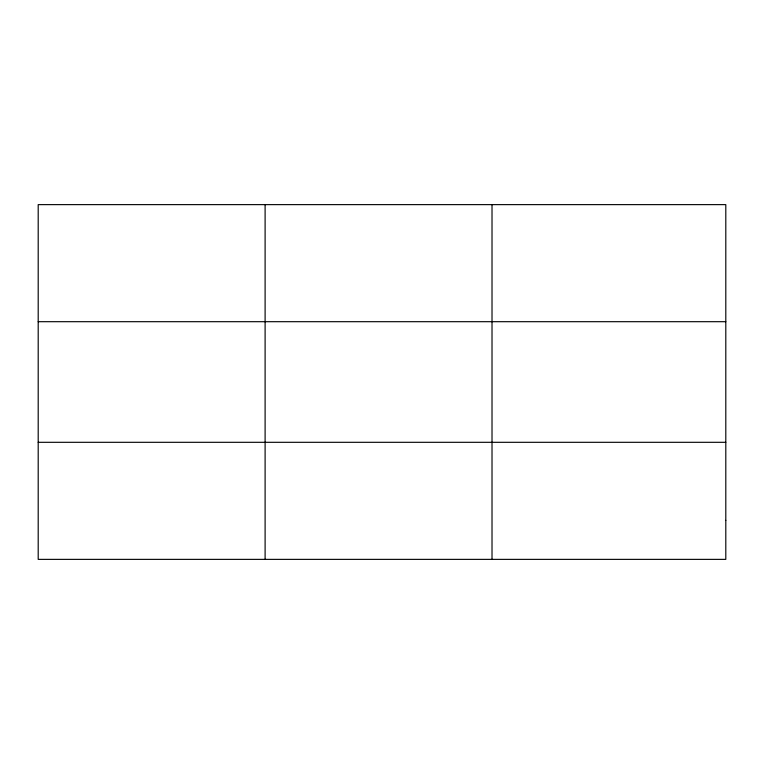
<?xml version="1.0" encoding="UTF-8"?>
<svg xmlns="http://www.w3.org/2000/svg" width="764" height="764" viewBox="0 0 764 764"><rect width="100%" height="100%" fill="white"/><g stroke="black" fill="none" stroke-linecap="round" stroke-linejoin="round"><path stroke-width="1.15" d="M265.108 204.628L265.108 559.372M492.016 204.628L492.016 559.372M38.2 321.692L725.8 321.692M38.2 442.308L725.8 442.308M725.8 520.351L725.8 559.372L38.2 559.372L38.2 204.628L725.8 204.628L725.8 520.351"/></g></svg>
